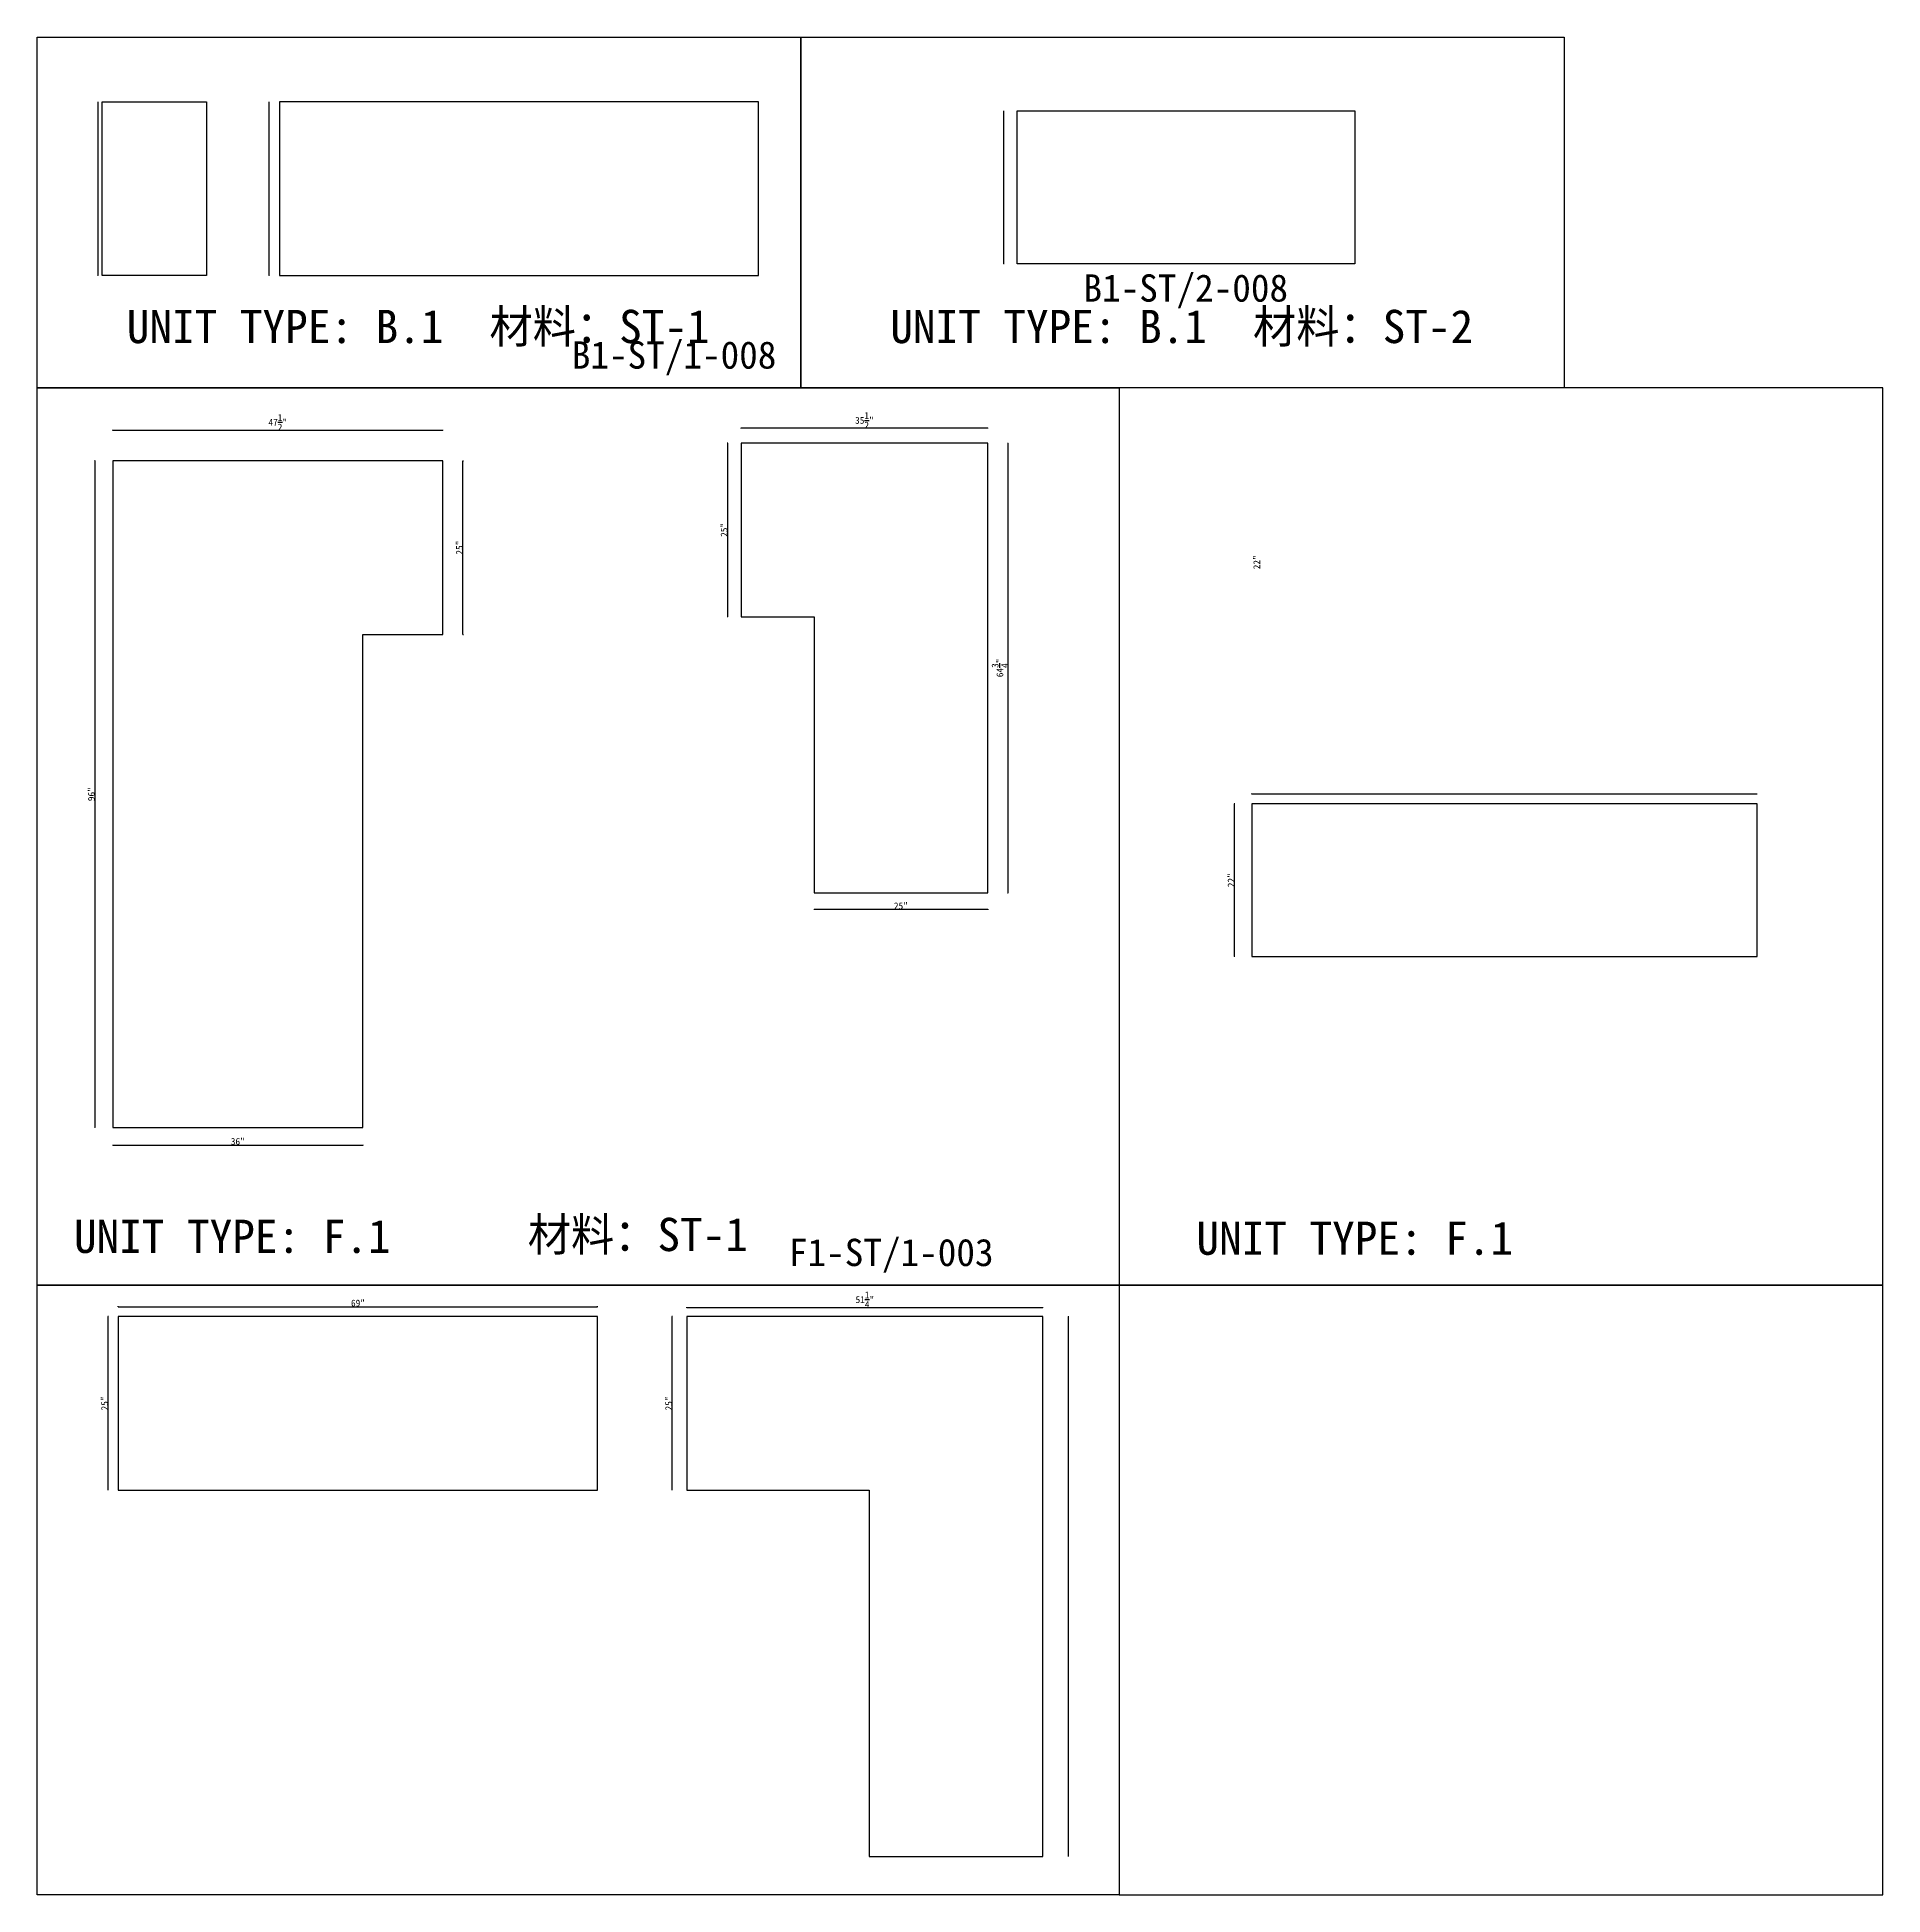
# Model space of a CAD drawing. Header units: metres. Extents: x 79067 to 85816, y -21988 to -15194.
import ezdxf
from ezdxf.enums import TextEntityAlignment as Align

# ---------------------------------------------------------------- set-up
doc = ezdxf.new("R2010")
doc.units = ezdxf.units.M

msp = doc.modelspace()

# ---------------------------------------------------------------- linework, layer by layer
at = {"lineweight": -2, "transparency": 16777216}
for p, q in [((79289.8, -16065.4), (79289.8, -15430.4)), ((79915.9, -16065.4), (79915.9, -15430.4)), ((82602.5, -16023), (82602.5, -15464.2)), ((79343.8, -16632), (80550.3, -16632)), ((82543, -16624.7), (81641.3, -16624.7)), ((81592.3, -17313.7), (81592.3, -16678.7)), ((82616.5, -16678.7), (82616.5, -18323.4)), ((79278.6, -16743.7), (79278.6, -19182.1)), ((80624.3, -17378.7), (80624.3, -16743.7)), ((83446, -18557), (83446, -17998.2)), ((83508.6, -17961.8), (85356.5, -17961.8)), ((82543, -18384.6), (81908, -18384.6)), ((79343.8, -19246.3), (80258.2, -19246.3)), ((79364.1, -19837.3), (81116.7, -19837.3)), ((79327.1, -20508.6), (79327.1, -19873.6)), ((81389.5, -20508.6), (81389.5, -19873.6)), ((81443, -19840.5), (82744.7, -19840.5)), ((82837.9, -21848.5), (82837.9, -19873.6))]:
    msp.add_line(p, q, dxfattribs=at)
at = {"color": 0, "lineweight": -2, "transparency": 16777216}
for p, q in [((82603.5, -16023), (82601, -16023)), ((79290.8, -16065.4), (79288.3, -16065.4)), ((79916.9, -16065.4), (79914.4, -16065.4)), ((79343.8, -16633), (79343.8, -16630.5)), ((80550.3, -16633), (80550.3, -16630.5)), ((81641.3, -16625.7), (81641.3, -16623.2)), ((82543, -16625.7), (82543, -16623.2)), ((81593.3, -16678.7), (81590.8, -16678.7)), ((82615.5, -16678.7), (82618, -16678.7)), ((79279.6, -16743.7), (79277.1, -16743.7)), ((80623.3, -16743.7), (80625.8, -16743.7)), ((81593.3, -17313.7), (81590.8, -17313.7)), ((80623.3, -17378.7), (80625.8, -17378.7)), ((83447, -17998.2), (83444.5, -17998.2)), ((83508.6, -17962.8), (83508.6, -17960.3)), ((82615.5, -18323.4), (82618, -18323.4)), ((81908, -18383.6), (81908, -18386.1)), ((82543, -18383.6), (82543, -18386.1)), ((83447, -18557), (83444.5, -18557)), ((79279.6, -19182.1), (79277.1, -19182.1)), ((79343.8, -19245.3), (79343.8, -19247.8)), ((80258.2, -19245.3), (80258.2, -19247.8)), ((79364.1, -19838.3), (79364.1, -19835.8)), ((81116.7, -19838.3), (81116.7, -19835.8)), ((79328.1, -19873.6), (79325.6, -19873.6)), ((81390.5, -19873.6), (81388, -19873.6)), ((81443, -19841.5), (81443, -19839)), ((82744.7, -19841.5), (82744.7, -19839)), ((82836.9, -19873.6), (82839.4, -19873.6))]:
    msp.add_line(p, q, dxfattribs=at)
at = {"color": 1}
for points in [[(79067.3, -15194.2), (81859.2, -15194.2), (81859.2, -16476.6), (79067.3, -16476.6)], [(81859.2, -15194.2), (84651.1, -15194.2), (84651.1, -16476.6), (81859.2, -16476.6)], [(79067.3, -16476.6), (83024.2, -16476.6), (83024.2, -19758.7), (79067.3, -19758.7)], [(83024.2, -19758.7), (85816.1, -19758.7), (85816.1, -16476.6), (83024.2, -16476.6)], [(79067.3, -19758.7), (83024.2, -19758.7), (83024.2, -21988.3), (79067.3, -21988.3)], [(83024.2, -21988.3), (85816.1, -21988.3), (85816.1, -19758.7), (83024.2, -19758.7)]]:
    msp.add_lwpolyline(points, close=True, dxfattribs=at)
for points in [[(79305.6, -16065.4), (79305.6, -15430.4), (79686.6, -15430.4), (79686.6, -16065.4)], [(79952.9, -16065.4), (81705.5, -16065.4), (81705.5, -15430.4), (79952.9, -15430.4)], [(82650.2, -15464.2), (83885.3, -15464.2), (83885.3, -16023), (82650.2, -16023)], [(82543, -16678.7), (81641.3, -16678.7), (81641.3, -17313.7), (81908, -17313.7), (81908, -18323.4), (82543, -18323.4)], [(80258.2, -17378.7), (80550.3, -17378.7), (80550.3, -16743.7), (79343.8, -16743.7), (79343.8, -19182.1), (80258.2, -19182.1)], [(85356.5, -17998.2), (83508.6, -17998.2), (83508.6, -18557), (85356.5, -18557)], [(79364.1, -20508.6), (81116.7, -20508.6), (81116.7, -19873.6), (79364.1, -19873.6)], [(82744.7, -19873.6), (81443, -19873.6), (81443, -20508.6), (82109.7, -20508.6), (82109.7, -21848.5), (82744.7, -21848.5)]]:
    msp.add_lwpolyline(points, close=True)
at = {"layer": 'Defpoints', "color": 0, "transparency": 16777216}
for p in [(82650.2, -16023), (79305.6, -16065.4), (79952.9, -16065.4), (80550.3, -16632), (81641.3, -16624.7), (81592.3, -16678.7), (81641.3, -16678.7), (81641.3, -16678.7), (82543, -16678.7), (82543, -16678.7), (79343.8, -16743.7), (79343.8, -16743.7), (80550.3, -16743.7), (80550.3, -16743.7), (80624.3, -16743.7), (81641.3, -17313.7), (80550.3, -17378.7), (83446, -17998.2), (83508.6, -17998.2), (83508.6, -17998.2), (81908, -18323.4), (82543, -18323.4), (82543, -18323.4), (82616.5, -18323.4), (81908, -18384.6), (83508.6, -18557), (79278.6, -19182.1), (79343.8, -19182.1), (79343.8, -19182.1), (80258.2, -19182.1), (80258.2, -19246.3), (81116.7, -19837.3), (79327.1, -19873.6), (79364.1, -19873.6), (79364.1, -19873.6), (81116.7, -19873.6), (81389.5, -19873.6), (81443, -19873.6), (81443, -19873.6), (82744.7, -19840.5), (82744.7, -19873.6), (82744.7, -19873.6), (82837.9, -19873.6)]:
    msp.add_point(p, dxfattribs=at)

# ---------------------------------------------------------------- texts
for s, height, p in [('UNIT TYPE: B.1', 121.586, (79395, -16313.1)), ('材料：ST-1', 121.59, (80721.2, -16313.1)), ('UNIT TYPE: B.1', 121.586, (82186.8, -16313.1)), ('材料：ST-2', 121.59, (83513.1, -16313.1)), ('材料：ST-1', 121.59, (80861.1, -19633.9)), ('UNIT TYPE: F.1', 121.586, (79201.8, -19640.6)), ('UNIT TYPE: F.1', 121.586, (83306.2, -19647.3))]:
    msp.add_text(s, height=height).set_placement(p)
at = {"color": 1, "transparency": 16777216, "char_height": 25, "attachment_point": 5}
for s, insert in [('\\A1;47{\\H1x;\\S1/2;}"', (79947.1, -16602.9)), ('\\A1;35{\\H1x;\\S1/2;}"', (82092.2, -16595.7)), ('\\A1;25"', (82225.5, -18371.5)), ('\\A1;36"', (79801, -19233.1)), ('\\A1;69"', (80240.4, -19824.2)), ('\\A1;51{\\H1x;\\S1/4;}"', (82093.8, -19811.5))]:
    msp.add_mtext(s, dxfattribs=dict(at, insert=insert))
at = {"color": 1, "transparency": 16777216, "char_height": 25, "attachment_point": 5, "rotation": 90}
for s, insert in [('\\A1;25"', (81579.2, -16996.2)), ('\\A1;25"', (80611.2, -17061.2)), ('\\A1;22"', (83526.8, -17114.8)), ('\\A1;64{\\H1x;\\S3/4;}"', (82587.4, -17501)), ('\\A1;96"', (79265.5, -17962.9)), ('\\A1;22"', (83432.8, -18277.6)), ('\\A1;25"', (79314, -20191.1)), ('\\A1;25"', (81376.4, -20191.1))]:
    msp.add_mtext(s, dxfattribs=dict(at, insert=insert))
at = {"layer": 'PART_NUMBER', "color": 3}
for s, p in [('B1-ST/2-008', (83267.2, -16111.6)), ('B1-ST/1-008', (81396.2, -16356.6)), ('F1-ST/1-003', (82190.3, -19638.7))]:
    msp.add_text(s, height=100, dxfattribs=at).set_placement(p, align=Align.MIDDLE_CENTER)

doc.saveas('drawing.dxf')
